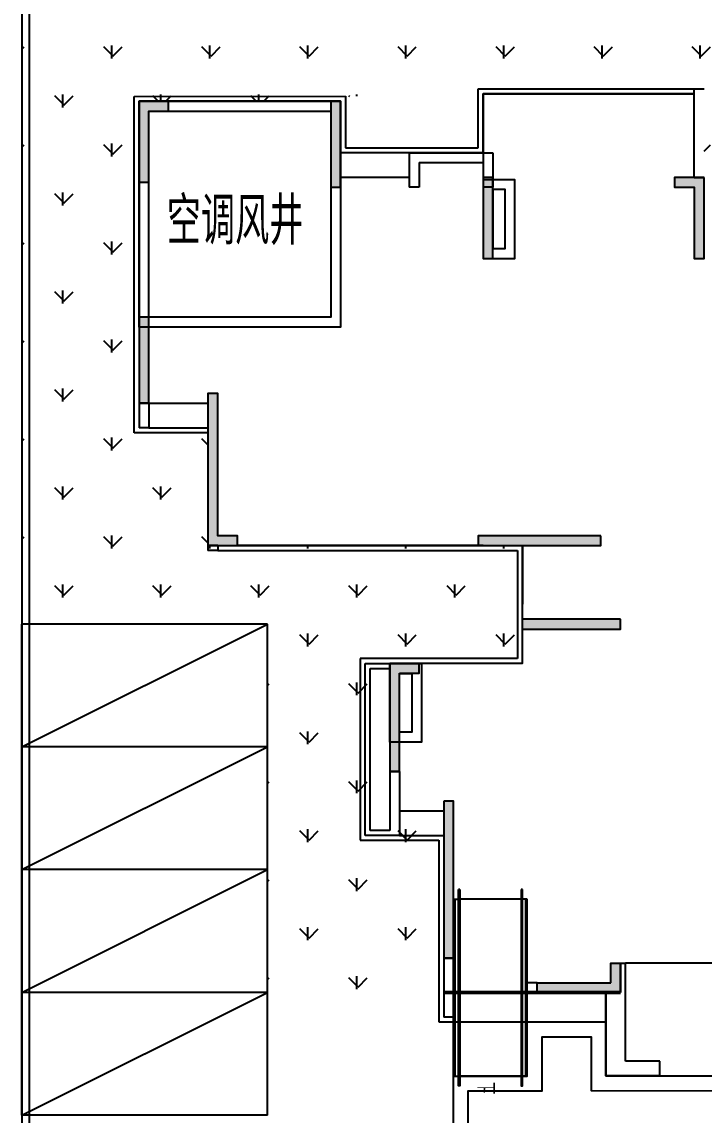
# Model space of a CAD drawing. Header units: millimetres. Extents: x 36720183 to 38160956, y 58934012 to 60388477.
# Drawn here: x 37526257 to 37540142, y 59352294 to 59374557 of the extents above; entities that cross this region are included whole.
import ezdxf

# ---------------------------------------------------------------- set-up
doc = ezdxf.new("R2010")
doc.units = ezdxf.units.MM
doc.header["$LTSCALE"] = 1000
doc.header["$MEASUREMENT"] = 0
doc.linetypes.add('DASH', pattern=[0.35, 0.25, -0.1])
doc.linetypes.add('X-A7-L1-PLAN$0$DOTE', pattern=[2.4200000000000004, 2, -0.2, 0.02, -0.2])
for name, color, linetype in [('@ 绿化', 8, 'Continuous'), ('@YL', 2, 'Continuous'), ('C_Hatch', 41, 'Continuous'), ('C_Wall', 6, 'Continuous'), ('DL_道路红线_支路网_', 1, 'Continuous'), ('PUB_TEXT', 7, 'Continuous'), ('STAIR', 2, 'Continuous'), ('TEXT', 1, 'Continuous'), ('WALL', 4, 'Continuous'), ('WINDOW', 2, 'Continuous'), ('X-A7-L1-PLAN$0$dote', 1, 'X-A7-L1-PLAN$0$DOTE'), ('裙楼挑廊', 7, 'Continuous'), ('车位', 40, 'Continuous')]:
    doc.layers.add(name, color=color, linetype=linetype)
doc.layers.add('X-A7-L1-PLAN$0$230_Floors', color=1, linetype='Continuous', lineweight=50)
doc.layers.add('水管井及降板', color=3, linetype='Continuous', plot=False)
doc.styles.get("Standard").update_dxf_attribs({"font": 'gbenor.shx', "bigfont": 'gbcbig.shx'})
pattern_1 = [(90, (0, 0), (-997.7954749999999, 997.7954750000001), [264.58066, -1731.01015]), (45, (0, 0), (-997.7961550815103, 997.7961550815104), [264.58066, -1146.51615]), (135, (0, 0), (-997.7961550815104, -997.7961550815103), [264.58066, -1146.51615])]

# ---------------------------------------------------------------- blocks, each defined once
blk = doc.blocks.new('车位')
at = {"layer": '车位'}
for p, q in [((2126015.363578103, 462726.0883824006), (2126015.363578103, 465226.0883824006)), ((2131015.363578103, 465226.0883824006), (2126015.363578103, 465226.0883824006)), ((2131015.363578111, 462726.0891391188), (2131015.363578103, 465226.0883824006)), ((2131015.363578111, 462726.0891391188), (2126015.363578103, 462726.0883824006))]:
    blk.add_line(p, q, dxfattribs=at)
blk.add_lwpolyline([(2126015.363578103, 462726.0883824006), (2131015.363578111, 465226.0883824006)], dxfattribs=at)
blk = doc.blocks.new('gj1-0107')
at = {"layer": 'WINDOW', "color": 2}
for points in [[(42891361.51861791, 57660272.54870707), (42895461.51861791, 57660272.54870703), (42895461.51861791, 57655672.54865935), (42891361.51861791, 57655672.54865939)], [(42891561.51861791, 57660072.54870707), (42895261.51861791, 57660072.54870703), (42895261.51861791, 57655872.54865935), (42891561.51861791, 57655872.54865939)]]:
    blk.add_lwpolyline(points, close=True, dxfattribs=at)
at = {"layer": 'PUB_TEXT', "color": 2}
blk.add_text('空调风井', height=964.5390070921986, dxfattribs=at).set_placement((42891926.45997661, 57657354.85676222))
blk = doc.blocks.new('2014-1-1-G-D7')
at = {"layer": 'C_Hatch'}
h = blk.add_hatch(color=256, dxfattribs=at)
h.paths.add_polyline_path([(4045726.775314674, -849236.5453957082), (4045726.775314674, -849036.5453957082), (4045926.775314674, -849036.5453957082), (4045926.775314674, -849436.5453957082), (4044326.775410041, -849436.5453957082), (4044326.775410041, -849236.5453957082)])
h.paths.add_polyline_path([(4040226.775314674, -842836.5453955802), (4041876.775314332, -842836.5453955802), (4041876.775314332, -843036.5453956181), (4040226.775314674, -843036.5453956181)])
h.paths.add_polyline_path([(4027226.775313929, -851436.5450143769), (4027226.775313929, -851236.5450143769), (4026826.775313929, -851236.5450143769), (4026826.775313929, -848336.6300821259), (4026626.775313929, -848336.6300821259), (4026626.775313929, -851436.5450143769)])
h.paths.add_polyline_path([(4038926.816513032, -845236.5454106549), (4038926.775314488, -844136.5453958466), (4040926.775314488, -844136.5453958466), (4040926.775314488, -844836.5452051117), (4041126.775314488, -844836.5452051117), (4041126.775314488, -844136.5453958466), (4041126.775314488, -843936.5453958466), (4040926.775314488, -843936.5453958466), (4038726.775314488, -843936.5453958466), (4038726.816513032, -845236.5454106549)])
h.paths.add_polyline_path([(4036726.692917027, -843936.5453956913), (4036126.692917027, -843936.5453956913), (4036126.692917027, -844136.5453956913), (4036526.692917027, -844136.5453956913), (4036526.692917027, -845586.4553689911), (4036726.692917027, -845586.4553689911)])
h.paths.add_polyline_path([(4041826.775314488, -860536.5453958466), (4041826.775314488, -859936.5446329071), (4042026.775314488, -859936.5446329071), (4042026.775314488, -860336.5453958466), (4043526.775325663, -860336.5453958473), (4043526.775325663, -860536.5453958473)])
h.paths.add_polyline_path([(4045926.775314488, -853836.5446329071), (4045926.775314488, -854036.5446329071), (4046326.775314488, -854036.5446329071), (4046326.775314488, -856036.545395892), (4046526.775314488, -856036.545395892), (4046526.775314488, -853836.5446329071)])
h.paths.add_polyline_path([(4038926.775314488, -846736.5452051117), (4038926.775314488, -849136.5451097443), (4038726.775314488, -849136.5451097443), (4038726.775314488, -846736.5452051117)])
h.paths.add_polyline_path([(4058026.775314488, -842836.5453958466), (4057426.775314488, -842836.5453958466), (4057426.775314488, -843036.5453958466), (4057826.775314488, -843036.5453958466), (4057826.775314488, -844486.5452051117), (4058026.775314488, -844486.5452051117)])
h.paths.add_polyline_path([(4051826.74135874, -834736.5453953313), (4051826.775314488, -837536.5453957535), (4052026.775314488, -837536.5453957535), (4052026.74135874, -834736.5453953313)])
h.paths.add_polyline_path([(4050826.775313876, -834036.5453960196), (4049126.77531449, -834036.5453957535), (4049126.77531449, -834236.5453957535), (4050826.775313876, -834236.5453960196)])
h.paths.add_polyline_path([(4053126.775314033, -840236.5453918054), (4052726.775314033, -840236.5453918054), (4052726.775314033, -840436.5453918054), (4053326.775314033, -840436.5453918054), (4053326.775298955, -837336.5453955666), (4053126.775298955, -837336.5453955666)])
h.paths.add_polyline_path([(4029126.692917027, -842386.6300821259), (4029126.775314533, -844136.5453956915), (4029326.775314533, -844136.5453956915), (4029326.692917027, -842386.6300821259)])
h.paths.add_polyline_path([(4025826.692917027, -842386.6300821259), (4025226.692917027, -842386.6300821259), (4025226.692917027, -844036.6300821259), (4025426.692917027, -844036.6300821259), (4025426.692917027, -842586.6300821259), (4025826.692917027, -842586.6300821259)])
h.paths.add_polyline_path([(4039826.775314488, -834736.545395566), (4039826.775314488, -837536.5453958466), (4040026.775314488, -837536.5453958466), (4040026.775314488, -834736.545395566)])
h.paths.add_polyline_path([(4038726.775314488, -837836.5453955667), (4038526.775314488, -837836.5453955667), (4038526.775314488, -840236.5453958466), (4039126.775314488, -840236.5453958466), (4039126.775314488, -840036.5453958466), (4038726.775314488, -840036.5453958466)])
h.paths.add_polyline_path([(4032226.775314115, -843936.5453956913), (4032226.775314115, -845586.4553689911), (4032426.775314115, -845586.4553689911), (4032426.775314115, -843936.5453956913)])
h.paths.add_polyline_path([(4025226.692917027, -846786.6301298096), (4025226.692917027, -848536.6300821259), (4025426.692917027, -848536.6300821259), (4025426.692917027, -846786.6301298096)])
h.paths.add_polyline_path([(4042926.775314485, -834036.5453958466), (4041226.775314301, -834036.5453958466), (4041226.775314301, -834236.5453958466), (4042926.775314485, -834236.5453958466)])
h.paths.add_polyline_path([(4043826.775314488, -851236.5450143769), (4042226.775314488, -851236.5450143769), (4042226.775314488, -851436.5450143769), (4043826.775314488, -851436.5450143769)])
h.paths.add_polyline_path([(4034626.778366245, -851236.5450143769), (4032126.778366245, -851236.5450143769), (4032126.778366245, -851436.5450143769), (4034626.778366245, -851436.5450143769)])
h.paths.add_polyline_path([(4043126.775314488, -844436.5452051117), (4043126.775314488, -845036.5452051117), (4043326.775314488, -845036.5452051117), (4043326.775314488, -844636.5452051117), (4046126.775314488, -844636.5452051117), (4046126.775314488, -844436.5452051117)])
h.paths.add_polyline_path([(4045926.775314488, -837536.5453916183), (4045926.775314488, -840436.5453916183), (4046126.775314488, -840436.5453916183), (4046126.775314488, -837536.5453916183)])
h.paths.add_polyline_path([(4031426.778366245, -856636.5446329071), (4031426.775406965, -859836.5453958473), (4031626.775406965, -859836.5453958473), (4031626.778366245, -856636.5446329071)])
h.paths.add_polyline_path([(4030526.778366245, -854036.5446329071), (4030926.77226273, -854036.5446329071), (4030926.77226273, -853836.5446329071), (4030326.778366245, -853836.5446329071), (4030326.778366245, -856036.545395892), (4030526.778366245, -856036.545395892)])
h.paths.add_polyline_path([(4035026.778366245, -852936.5450143769), (4033026.778366245, -852936.5450143769), (4033026.778366245, -853136.5450143769), (4035026.778366245, -853136.5450143769)])
h.paths.add_polyline_path([(4043826.775314488, -852936.5450143769), (4041826.775314488, -852936.5450143769), (4041826.775314488, -853136.5450143769), (4043826.775314488, -853136.5450143769)])
h.paths.add_polyline_path([(4045226.775314488, -856636.5446329071), (4045226.775314488, -859836.5453958473), (4045426.775314488, -859836.5453958473), (4045426.775314488, -856636.5446329071)])
h.paths.add_polyline_path([(4048126.775314488, -848686.5450143769), (4047926.775314488, -848686.5450143769), (4047926.775314488, -850336.5450143769), (4048526.775314488, -850336.5450143769), (4048526.775314488, -850136.5450143769), (4048126.775314488, -850136.5450143769)])
h.paths.add_polyline_path([(4055326.775314488, -850136.5450143769), (4055326.775314488, -851886.5450143769), (4055526.775314488, -851886.5450143769), (4055526.775314488, -850136.5450143769)])
h.paths.add_polyline_path([(4059426.775314488, -845736.5452051117), (4059426.775314488, -847486.5451037838), (4059626.775314488, -847486.5451037838), (4059626.775314488, -845736.5452051117)])
h.paths.add_polyline_path([(4059426.775314488, -851686.5450143769), (4059026.775314488, -851686.5450143769), (4059026.775314488, -851886.5450143769), (4059626.775314488, -851886.5450143769), (4059626.775314488, -850236.5450143769), (4059426.775314488, -850236.5450143769)])
h.paths.add_polyline_path([(4052226.647140659, -842836.5549325898), (4052226.647140659, -844436.5549325898), (4052426.647140659, -844436.5549325898), (4052426.647140659, -843036.5549325898), (4053076.775314115, -843036.5453930731), (4053076.775314115, -842836.5453930731)])
h.paths.add_polyline_path([(4035026.775314488, -860536.5453958466), (4033326.775326222, -860536.5453958473), (4033326.775326222, -860336.5453958473), (4034826.775314488, -860336.5453958466), (4034826.775314488, -859936.5446329071), (4035026.775314488, -859936.5446329071)])
at = {"layer": 'C_Wall'}
for points in [[(4025826.692917027, -842386.6300821259), (4025226.692917027, -842386.6300821259), (4025226.692917027, -844036.6300821259), (4025426.692917027, -844036.6300821259), (4025426.692917027, -842586.6300821259), (4025826.692917027, -842586.6300821259), (4025826.692917027, -842386.6300821259)], [(4036726.692917027, -843936.5453956913), (4036126.692917027, -843936.5453956913), (4036126.692917027, -844136.5453956913), (4036526.692917027, -844136.5453956913), (4036526.692917027, -845586.4553689911), (4036726.692917027, -845586.4553689911), (4036726.692917027, -843936.5453956913)], [(4030526.778366245, -854036.5446329071), (4030926.77226273, -854036.5446329071), (4030926.77226273, -853836.5446329071), (4030326.778366245, -853836.5446329071), (4030326.778366245, -856036.545395892), (4030526.778366245, -856036.545395892), (4030526.778366245, -854036.5446329071)], [(4034826.775314488, -860336.5453958466), (4034826.775314488, -859936.5446329071), (4035026.775314488, -859936.5446329071), (4035026.775314488, -860536.5453958466)], [(4035026.775314488, -860536.5453958466), (4033326.775326222, -860536.5453958473), (4033326.775326222, -860336.5453958473), (4034826.775314488, -860336.5453958466)]]:
    blk.add_lwpolyline(points, dxfattribs=at)
for points in [[(4029126.692917027, -842386.6300821259), (4029126.775314533, -844136.5453956915), (4029326.775314533, -844136.5453956915), (4029326.692917027, -842386.6300821259)], [(4032226.775314115, -843936.5453956913), (4032226.775314115, -845586.4553689911), (4032426.775314115, -845586.4553689911), (4032426.775314115, -843936.5453956913)], [(4025226.692917027, -846786.6301298096), (4025226.692917027, -848536.6300821259), (4025426.692917027, -848536.6300821259), (4025426.692917027, -846786.6301298096)], [(4027226.775313929, -851436.5450143769), (4027226.775313929, -851236.5450143769), (4026826.775313929, -851236.5450143769), (4026826.775313929, -848336.6300821259), (4026626.775313929, -848336.6300821259), (4026626.775313929, -851436.5450143769)], [(4034626.778366245, -851236.5450143769), (4032126.778366245, -851236.5450143769), (4032126.778366245, -851436.5450143769), (4034626.778366245, -851436.5450143769)], [(4035026.778366245, -852936.5450143769), (4033026.778366245, -852936.5450143769), (4033026.778366245, -853136.5450143769), (4035026.778366245, -853136.5450143769)], [(4031426.778366245, -856636.5446329071), (4031426.775406965, -859836.5453958473), (4031626.775406965, -859836.5453958473), (4031626.778366245, -856636.5446329071)]]:
    blk.add_lwpolyline(points, close=True, dxfattribs=at)
blk = doc.blocks.new('D5D6scpm')
at = {"color": 6}
for p, q in [((304451.1495636031, -190611.1589915454), (305350.9818603769, -190611.1589915454)), ((305350.9818603769, -190611.1589915454), (305351.1466043219, -194308.1776529774))]:
    blk.add_line(p, q, dxfattribs=at)
for points in [[(310451.1147185266, -176011.1590064913), (306151.0323307365, -176011.1590064913), (306151.0765866414, -177711.1589912921), (306150.8926041126, -177711.1589999571)], [(304650.902283065, -177711.2296293527), (303251.0641240478, -177711.2955429256), (303250.5998020917, -176161.2438683733), (299150.877867125, -176161.2438683733), (299151.342189081, -182311.1590063125), (300551.0735343248, -182311.1590063125), (300551.0735845417, -185211.2953515798), (306951.0735911503, -185211.2953515798), (306951.0634386912, -187611.2955401763), (304251.067166321, -187611.2947800308), (304251.067166321, -187611.2947800308), (304251.067166321, -187611.2947800308)], [(307051.2289208397, -194311.1589915082), (308651.0828001723, -194311.1589916497), (308650.9779918864, -196008.1774625331), (316050.9779929519, -196008.1774625331), (316051.0415425822, -194311.1589898169), (319351.0641247854, -194311.1589913592), (319351.0641246065, -190611.158991456), (320250.9817271456, -190611.158991456)]]:
    blk.add_lwpolyline(points, dxfattribs=at)
at = {"layer": 'STAIR', "color": 6}
blk.add_line((309750.9817370102, -196008.1774625257), (314950.9894642606, -196008.0434796214), dxfattribs=at)
at = {"layer": 'WALL', "color": 6}
for p, q in [((310451.0641145632, -177711.158991538), (310451.0641145632, -175911.1590064913)), ((310451.0641145632, -175911.1590064913), (310651.0641145632, -175911.1590064913)), ((304650.9022829905, -177211.0593182519), (306350.902282849, -177211.0593182519)), ((304650.9022829905, -177211.0593182519), (304650.902283065, -177911.05969695)), ((306350.902282849, -177211.0593182519), (306350.9022832513, -177911.05969695)), ((304850.902282849, -177411.0593179464), (306150.9022836834, -177411.0593179464)), ((304850.902282849, -177411.0593179464), (304850.902283065, -177911.05969695)), ((306150.9022836834, -177411.0593179464), (306150.9022832513, -177911.05969695)), ((310451.0641145632, -177711.158991538), (310651.0641145632, -177711.158991538)), ((304850.902283065, -177911.05969695), (304650.902283065, -177911.05969695)), ((306350.9022832513, -177911.05969695), (306150.9022832513, -177911.05969695)), ((299151.3327687606, -182311.2436775863), (299151.3327687606, -182811.2436775863)), ((299351.3327687606, -182311.2436775863), (299151.3327687606, -182311.2436775863)), ((299351.3327687606, -182311.2436775863), (299351.3327687606, -182811.2436775863)), ((299351.3327687606, -182811.2436775863), (299151.3327687606, -182811.2436775863)), ((300551.0641140118, -185211.1589914039), (300551.0641140118, -185311.1589914039)), ((300751.0641140118, -185211.1589914039), (300551.0641140118, -185211.1589914039)), ((300751.0641140118, -185211.1589914039), (300751.0641140118, -185311.1589914039)), ((300751.0641140118, -185311.1589914039), (300551.0641140118, -185311.1589914039)), ((303751.0671663359, -191111.1589915454), (303751.0671663433, -187611.1582288966)), ((303751.0671663433, -187611.1582288966), (304251.067166321, -187611.1582285985)), ((304251.067166321, -187611.1582285985), (304251.067166321, -187711.1582285985)), ((303851.0671663061, -191011.1589915231), (303851.0671663135, -187711.1582288966)), ((303851.0671663135, -187711.1582288966), (304251.067166321, -187711.1582285985)), ((304251.1495636031, -189811.1589913517), (304251.1495634764, -191011.1589915231)), ((304451.1495636031, -189811.1589913517), (304251.1495636031, -189811.1589913517)), ((304451.1495636031, -189811.1589913517), (304451.1495634764, -191111.1589915454)), ((304251.1495634764, -191011.1589915231), (303851.0671663061, -191011.1589915231)), ((304451.1495634764, -191111.1589915454), (303751.0671663359, -191111.1589915454)), ((305351.1466043219, -193611.158991307), (305351.1466043219, -194811.158991307)), ((305551.1466043219, -193611.158991307), (305351.1466043219, -193611.158991307)), ((305551.1466043219, -193611.158991307), (305551.1466043219, -194811.158991307)), ((308951.0004134327, -193711.1584312767), (309051.0004124865, -193711.1447004303)), ((308951.0827986002, -194311.1590033844), (308951.0004134327, -193711.1584312767)), ((309051.082797654, -194311.1452725381), (309051.0004124865, -193711.1447004303)), ((307251.5473514423, -194111.1590159982), (307051.5473514423, -194111.1590159982)), ((307051.5473514423, -194311.1590159982), (307051.5473514423, -194111.1590159982)), ((307251.5473514423, -194311.1590159982), (307251.5473514423, -194111.1590159982)), ((307251.5473514423, -194311.1590159982), (307051.5473514423, -194311.1590159982)), ((308651.0827990994, -194311.1763203591), (308951.0827986002, -194311.1590033844)), ((308651.1807553172, -196008.1774623767), (308651.0827990994, -194311.1763203591)), ((309051.1634394154, -195708.1774622202), (309051.0827984363, -194311.153231062)), ((305551.1466043219, -194811.158991307), (305351.1466043219, -194811.158991307)), ((309750.9817370027, -195708.1774625257), (309051.1634394154, -195708.1774622202)), ((309750.9817370102, -196008.1774625257), (309750.9817370027, -195708.1774625257)), ((309750.9817370102, -196008.1774625257), (308651.1807553172, -196008.1774623767))]:
    blk.add_line(p, q, dxfattribs=at)
at = {"layer": 'WINDOW', "color": 6, "linetype": 'DASH', "ltscale": 1000}
for p, q in [((303050.5997924209, -176161.2438682318), (299351.1465215087, -176161.2438683733)), ((306151.067166321, -177211.1589913815), (303251.1135486439, -177211.1028644592)), ((299151.3327687606, -180561.24372527), (299151.3327687606, -177811.2436775863)), ((306151.1465114728, -185211.1586098373), (301151.146511279, -185211.159006305)), ((304451.1495636031, -191111.1589913517), (305351.0641147569, -191111.1589913517))]:
    blk.add_line(p, q, dxfattribs=at)
at = {"layer": 'WINDOW', "color": 6, "ltscale": 1000}
blk.add_line((309051.0641339049, -193708.1906232163), (315651.0639954731, -193709.096859172), dxfattribs=at)
at = {"layer": 'WINDOW', "color": 6, "linetype": 'DASH', "ltscale": 1000}
for points in [[(300551.0641127452, -182911.2436805964), (299051.3327687606, -182911.2436774001), (299050.8684468046, -176061.2485770062), (303350.5950741246, -176061.0366876721), (303351.1088401899, -177111.1047997847), (306051.067166321, -177111.1570559219), (306051.067166321, -175911.1590064913), (310451.0641145632, -175911.1590064913)], [(306151.0641140118, -177211.159006305), (306151.0641140118, -176011.1590064913), (310451.0641145632, -176011.1590064913)], [(299351.3327687606, -182811.2436775863), (300551.0641129389, -182811.2436805964)], [(306951.0641143844, -185211.159006305), (306951.0634386912, -187611.158988744), (304851.1434600875, -187611.1582283676)], [(300751.0640858635, -185311.159006305), (306851.0640781745, -185311.1607236713), (306851.0632815585, -187511.158988744), (303651.067166321, -187511.158988744), (303651.067166321, -191211.1589913517), (305251.0641147569, -191211.1589913517), (305251.0641147569, -194911.158991307), (308651.1465116665, -194911.1589912474)]]:
    blk.add_lwpolyline(points, dxfattribs=at)
at = {"layer": 'WINDOW', "color": 6}
for points in [[(299151.0547133908, -176161.244059138), (303251.0547133908, -176161.2440591753), (303251.0547133908, -180761.2441068515), (299151.0547133908, -180761.2441068143)], [(299351.0547133908, -176361.244059138), (303051.0547133908, -176361.2440591753), (303051.0547133908, -180561.2441068515), (299351.0547133908, -180561.2441068143)]]:
    blk.add_lwpolyline(points, close=True, dxfattribs=at)
at = {"layer": 'X-A7-L1-PLAN$0$230_Floors', "color": 6}
blk.add_line((305351.067177467, -194311.1589914039), (308951.5632600263, -194311.0481158197), dxfattribs=at)
at = {"layer": 'X-A7-L1-PLAN$0$dote', "color": 6, "linetype": 'ByBlock'}
for p, q in [((305676.3174609914, -192210.6159182489), (305651.319547236, -192210.6159819812)), ((305651.4303328767, -196011.1126091853), (305651.4303329512, -192210.6159816682)), ((306951.7254868373, -192210.6126528829), (306926.7275733054, -192210.6127166152)), ((305551.3683587462, -196011.1588004753), (305551.1466043219, -192410.609240897)), ((305551.1466043219, -192410.609240897), (305651.3133884445, -192410.6123254821)), ((305581.3683587313, -196011.1569527611), (305581.1466043368, -192410.6083170623)), ((306926.7214146256, -192410.6053937152), (305676.3113036007, -192410.56688793)), ((307051.6520866826, -192410.609240897), (306951.7193281278, -192410.6061635166)), ((307021.4303322732, -196011.1569527611), (307021.6520866677, -192410.6083170623)), ((307051.4303322658, -196011.1588004753), (307051.6520866826, -192410.609240897)), ((305551.3683587462, -196011.1588004753), (305651.2025112361, -196011.1618748158)), ((306926.6105374172, -196011.1549567059), (305676.2004263923, -196011.1164509207)), ((307051.4303322658, -196011.1588004753), (306951.6084509194, -196011.1557265073))]:
    blk.add_line(p, q, dxfattribs=at)
for points in [[(305676.3174609914, -192210.6159182489), (305676.1942899898, -196210.3856328726), (305651.1963762566, -196210.3848630786), (305651.319547236, -192210.6159819812)], [(306926.7275733054, -192210.6127166152), (306926.6044010147, -196210.4241386577), (306951.6023145169, -196210.4249084592), (306951.7254868373, -192210.6126528829)]]:
    blk.add_lwpolyline(points, dxfattribs=at)
at = {"layer": '水管井及降板', "color": 6, "ltscale": 0.5}
for points in [[(306151.1463076323, -179361.0689324737), (306801.1463076323, -179361.0690195486), (306801.1465219781, -177761.0690195486), (306151.1465219781, -177761.0689324737)], [(306348.7294939458, -179161.0689536557), (306598.7294939458, -179161.0689871535), (306598.729654707, -177961.0689871535), (306348.729654707, -177961.0689536631)], [(304251.1497433633, -187611.2947800532), (304901.1497433633, -187611.2946929783), (304901.149957709, -189211.2946929783), (304251.149957709, -189211.2947800532)], [(304448.7329296768, -187811.2947588712), (304698.7329296768, -187811.2947253734), (304698.7330904379, -189011.2947253734), (304448.7330904379, -189011.2947588637)]]:
    blk.add_lwpolyline(points, close=True, dxfattribs=at)
at = {"layer": 'C_Hatch', "color": 6}
blk.add_blockref('2014-1-1-G-D7', (-3726075.815049902, 666225.3862137496), dxfattribs=at)
at = {"layer": 'PUB_TEXT', "color": 6}
blk.add_text('空调风井', height=964.5390070921986, dxfattribs=at).set_placement((299715.9960720912, -179078.9360039905))
at = {"layer": 'TEXT', "color": 6, "text_generation_flag": 4}
blk.add_text('上', height=349.9999999945908, rotation=269.9982356767606, dxfattribs=at).set_placement((306413.4551205412, -196131.3654129729))

msp = doc.modelspace()

# ---------------------------------------------------------------- hatches: boundary and pattern name
at = {"layer": '@ 绿化', "linetype": 'Continuous'}
h = msp.add_hatch(dxfattribs=at)
h.set_pattern_fill('GRASS', color=256, scale=500, style=0)
h.set_pattern_definition(pattern_1)
h.paths.add_polyline_path([(37531257.32544904, 59385323.75076044), (37531257.17285226, 59374323.63249505), (37531257.1517454, 59372940.43750881), (37535642.49079663, 59373190.52218033), (37540142.49079719, 59373190.52218033), (37540142.49079719, 59371390.52219577), (37543600.84215927, 59371390.52219506), (37543600.84215927, 59375090.52219509), (37541942.49079715, 59375090.52219561), (37541942.49079715, 59377990.52219538), (37543362.82077599, 59381290.52219509), (37546142.49079738, 59382690.52219528), (37547842.49260903, 59382690.52219528), (37547842.49260903, 59385323.75076044)])
h = msp.add_hatch(dxfattribs=at)
h.set_pattern_fill('GRASS', color=256, scale=500, style=0)
h.set_pattern_definition(pattern_1)
edge = h.paths.add_edge_path()
edge.add_line((37526257.0492527, 59374323.64567059), (37531257.17398637, 59374323.56937122))
edge.add_line((37531257.17398637, 59374323.56937122), (37531257.17398635, 59372940.43750932))
edge.add_line((37531257.17398635, 59372940.43750932), (37528642.40839969, 59372940.43750881))
edge.add_line((37528642.40839969, 59372940.43750881), (37528642.40839969, 59366790.43750934))
edge.add_line((37528642.40839969, 59366790.43750934), (37530042.49079663, 59366790.43750632))
edge.add_line((37530042.49079663, 59366790.43750632), (37530042.49079039, 59363890.52218033))
edge.add_line((37530042.49079039, 59363890.52218033), (37536442.49079701, 59363890.52218033))
edge.add_line((37536442.49079701, 59363890.52218033), (37536442.49012132, 59361490.52219789))
edge.add_line((37536442.49012132, 59361490.52219789), (37533742.49384895, 59361490.52295855))
edge.add_line((37533742.49384895, 59361490.52295855), (37533742.49384895, 59358490.52219528))
edge.add_line((37533742.49384895, 59358490.52219528), (37534842.49366395, 59358490.52117803))
edge.add_line((37534842.49366395, 59358490.52117803), (37534842.49385004, 59354740.52219505))
edge.add_line((37534842.49385004, 59354740.52219505), (37531842.49384895, 59354790.52411383))
edge.add_line((37531842.49384895, 59354790.52411383), (37531257.5057254, 59354793.67108475))
edge.add_line((37531257.5057254, 59354793.67108475), (37531257.62018002, 59362294.21966486))
edge.add_line((37531257.62018002, 59362294.21966486), (37526257.61791039, 59362294.29596239))
edge.add_line((37526257.61791039, 59362294.29596239), (37526257.80147219, 59374323.64565911))

# ---------------------------------------------------------------- linework, layer by layer
at = {"layer": '@YL'}
msp.add_lwpolyline([(37535042.79503133, 59350090.5164104), (37535042.79503133, 59353090.5164104), (37536542.85700485, 59353090.5164104), (37536542.92475279, 59354190.51621959), (37538142.47241051, 59354190.41743113), (37538142.40466447, 59353093.49774849), (37544442.41613685, 59353090.5164104), (37544442.41613685, 59350090.5164104), (37535042.79503133, 59350090.5164104)], dxfattribs=at)
at = {"layer": '@YL', "color": 8}
msp.add_lwpolyline([(37535342.79503133, 59350390.5164104), (37535342.79503133, 59352790.5164104), (37536842.83852871, 59352790.5164104), (37536842.90627551, 59353890.49769209), (37537842.45388301, 59353890.43595978), (37537842.38614459, 59352793.63969189), (37544142.41613685, 59352790.65834503), (37544142.41613685, 59350390.5164104)], close=True, dxfattribs=at)
at = {"layer": 'DL_道路红线_支路网_', "color": 4}
msp.add_line((37526257.0492527, 59452982.04533005), (37526257.04925269, 59333215.98568337), dxfattribs=at)
msp.add_line((37526257.0492527, 59452982.04533005), (37526257.04925269, 59333215.98568337), dxfattribs=at)
at = {"layer": 'DL_道路红线_支路网_', "color": 8}
msp.add_line((37526407.0492527, 59452982.04533005), (37526407.04925269, 59333215.98568337), dxfattribs=at)

# ---------------------------------------------------------------- block references
msp.add_blockref('D5D6scpm', (37229491.42667259, 59549101.67521087))
at = {"layer": '裙楼挑廊', "color": 0}
msp.add_blockref('gj1-0107', (-5362719.037007101, 1712667.888802275), dxfattribs=at)
at = {"layer": '车位', "rotation": 359.9991256950881}
for p in [(35400235.15546261, 58897100.64956427), (35400235.11730967, 58894600.37489568), (35400234.52981895, 58892100.10023545), (35400235.04176474, 58889600.10022744)]:
    msp.add_blockref('车位', p, dxfattribs=at)

doc.saveas('drawing.dxf')
